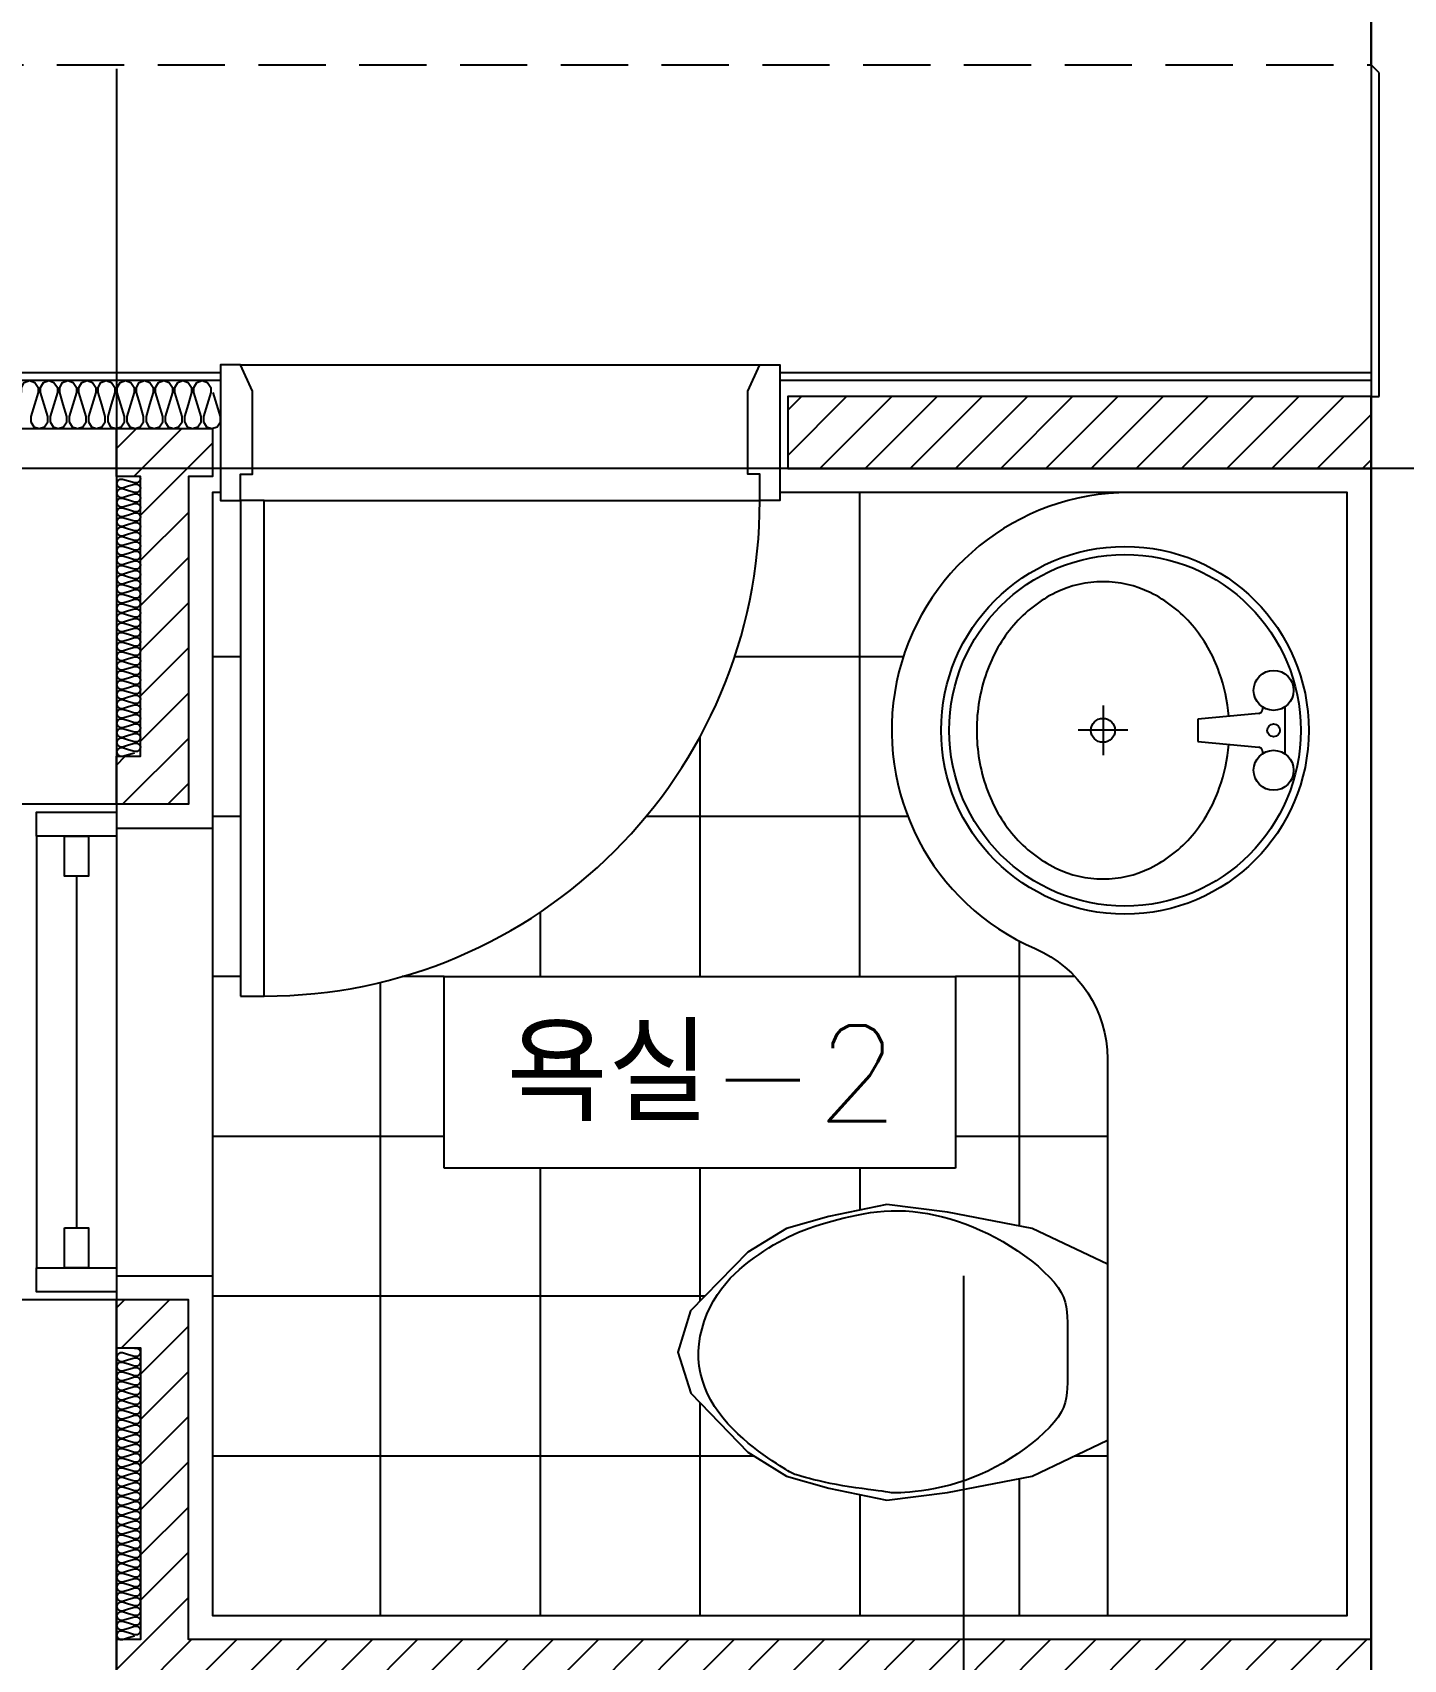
# Model space of a CAD drawing. Extents: x 0 to 40850, y 0 to 28500.
# Drawn here: x 18743 to 20459, y 8407 to 10443 of the extents above; entities that cross this region are included whole.
import ezdxf
from ezdxf.enums import TextEntityAlignment as Align

# ---------------------------------------------------------------- set-up
doc = ezdxf.new("R2010")
doc.units = 0
doc.header["$LTSCALE"] = 60
doc.header["$MEASUREMENT"] = 0
doc.linetypes.add('CEN', pattern=[62, 60, -1, 0, -1])
doc.linetypes.add('HIDDEN', pattern=[2.1, 0.7, -0.7, 0.7])
for name, color, linetype in [('2', 2, 'CONTINUOUS'), ('3', 3, 'CONTINUOUS'), ('4', 4, 'CONTINUOUS'), ('6', 6, 'CONTINUOUS'), ('7', 7, 'CONTINUOUS'), ('9', 9, 'CONTINUOUS'), ('CEN', 1, 'CEN'), ('INSUL', 9, 'CONTINUOUS'), ('WINDOW', 4, 'CONTINUOUS')]:
    doc.layers.add(name, color=color, linetype=linetype)
doc.styles.add('GHS', font='ROMANS', dxfattribs={"bigfont": 'GHS'})
pattern_1 = [(45, (-69770.193, -30669.865), (-28.284271, 28.284271), [])]

msp = doc.modelspace()

# ---------------------------------------------------------------- hatches: boundary and pattern name
at = {"layer": '9'}
h = msp.add_hatch(dxfattribs=at)
h.set_pattern_fill('ANSI31', color=256, scale=40, style=0)
h.set_pattern_definition(pattern_1)
h.paths.add_polyline_path([(20418.3, 9987), (19688.3, 9987), (19688.3, 9897), (20418.3, 9897)])
h = msp.add_hatch(dxfattribs=at)
h.set_pattern_fill('ANSI31', color=256, scale=40, style=0)
h.set_pattern_definition(pattern_1)
h.paths.add_polyline_path([(18848.3, 9537), (18878.3, 9537), (18878.3, 9887), (18848.3, 9887), (18848.3, 9947), (18968.3, 9947), (18968.3, 9887), (18938.3, 9887), (18938.3, 9477), (18848.3, 9477)])
h = msp.add_hatch(dxfattribs=at)
h.set_pattern_fill('ANSI31', color=256, scale=40, style=0)
h.set_pattern_definition(pattern_1)
h.paths.add_polyline_path([(20418.3, 8432), (18938.3, 8432), (18938.3, 8857), (18848.3, 8857), (18848.3, 8797), (18878.3, 8797), (18878.3, 8432), (18848.3, 8432), (18848.3, 8342), (19863.3, 8342), (19863.3, 7997), (19953.3, 7997), (19953.3, 8342), (20418.3, 8342)])

# ---------------------------------------------------------------- linework, layer by layer
at = {"layer": '2'}
for p, q in [((20418.3, 10402), (20418.3, 9987)), ((18978.3, 10017), (18608.3, 10017)), ((20418.3, 10017), (19678.3, 10017)), ((18978.3, 10007), (18608.3, 10007)), ((20418.3, 10007), (19678.3, 10007)), ((18848.3, 9447), (18968.3, 9447)), ((19258.3, 9261.5), (19898.3, 9261.5)), ((19258.3, 9021.5), (19258.3, 9261.5)), ((19898.3, 9261.5), (19898.3, 9021.5)), ((19898.3, 9021.5), (19258.3, 9021.5)), ((18848.3, 8887), (18968.3, 8887))]:
    msp.add_line(p, q, dxfattribs=at)
msp.add_lwpolyline([(18978.3, 9867), (18968.3, 9867), (18968.3, 9867), (18968.3, 8462), (20388.3, 8462), (20388.3, 9867), (19678.3, 9867)], dxfattribs=at)
at = {"layer": '4', "color": 4, "linetype": 'CONTINUOUS'}
for p, q in [((19003.3, 10027), (19653.3, 10027)), ((19033.3, 9857), (19653.3, 9857))]:
    msp.add_line(p, q, dxfattribs=at)
at = {"layer": '4', "color": 4}
for p, q in [((20082.8, 9600.5), (20082.8, 9538.5)), ((20277.7, 9590.7), (20201.2, 9583.5)), ((20282.2, 9598.8), (20282.2, 9595.7)), ((20310.2, 9598.8), (20310.2, 9540.2)), ((20051.7, 9570.1), (20113.7, 9570.1)), ((20201.2, 9583.5), (20201.2, 9555.5)), ((20201.2, 9555.5), (20277.7, 9548.3)), ((20282.2, 9543.3), (20282.2, 9540.2)), ((20088.3, 8901.4), (20088.3, 8681.4))]:
    msp.add_line(p, q, dxfattribs=at)
at = {"layer": '4', "color": 4, "linetype": 'CONTINUOUS'}
for points in [[(19003.3, 9857), (19003.3, 9890), (19018.3, 9890), (19018.3, 9994), (19003.3, 10027), (18978.3, 10027), (18978.3, 9857)], [(19653.3, 9857), (19653.3, 9890), (19638.3, 9890), (19638.3, 9994), (19653.3, 10027), (19678.3, 10027), (19678.3, 9857)], [(19003.3, 9237), (19033.3, 9237), (19033.3, 9857), (19003.3, 9857)], [(18783.3, 9437), (18813.3, 9437), (18813.3, 9387), (18783.3, 9387)]]:
    msp.add_lwpolyline(points, close=True, dxfattribs=at)
at = {"layer": '4', "color": 4}
msp.add_lwpolyline([(20388.3, 9867), (20115.8, 9867, 0.814354), (19997.8, 9296.4, -0.299212), (20088.3, 9158.7), (20088.3, 8901.4), (19994, 8946.4), (19888, 8966.8), (19812.2, 8976.4), (19739.5, 8961.4), (19686.6, 8946.4), (19638.5, 8916.4), (19566.6, 8843.2), (19550.6, 8791.4), (19566.8, 8740.2), (19638.5, 8666.4), (19686.6, 8636.4), (19739.5, 8621.4), (19812.2, 8606.4), (19888, 8616), (19994, 8636.4), (20088.3, 8681.4), (20088.3, 8462), (20388.3, 8462)], format="xyb", close=True, dxfattribs=at)
msp.add_lwpolyline([(20240, 9587.2, 0.064435), (20228.3, 9642, 0.091719), (20194.4, 9701, 0.103599), (20141.8, 9741.9, 0.113912), (20082.7, 9755.5, 0.113912), (20023.6, 9741.9, 0.103599), (19971, 9701, 0.091719), (19937.1, 9642, 0.084785), (19924.7, 9569.5, 0.084785), (19937.1, 9497, 0.091719), (19971, 9438, 0.103599), (20023.6, 9397.2, 0.113912), (20082.7, 9383.5, 0.113912), (20141.8, 9397.2, 0.103599), (20194.4, 9438, 0.091719), (20228.3, 9497, 0.064435), (20240, 9551.8)], format="xyb", dxfattribs=at)
at = {"layer": '4', "color": 4, "linetype": 'CONTINUOUS'}
msp.add_lwpolyline([(18748.3, 9437), (18748.3, 9467), (18848.3, 9467), (18848.3, 9437), (18798.3, 9437), (18798.3, 9437), (18748.3, 9437)], dxfattribs=at)
at = {"layer": '4', "color": 4}
msp.add_lwpolyline([(20026.5, 8710.2), (20021.6, 8703.8), (20015.6, 8697.1), (20008.9, 8690.4), (20001.4, 8683.7), (19993.3, 8677.1), (19984.7, 8670.6), (19975.8, 8664.3), (19966.6, 8658.4), (19957.4, 8652.8), (19948, 8647.6), (19938.6, 8642.8), (19929.2, 8638.5), (19919.7, 8634.5), (19910.2, 8630.9), (19900.8, 8627.8), (19891.4, 8625.1), (19882, 8622.8), (19872.9, 8620.9), (19864, 8619.3), (19855.7, 8618.1), (19847.9, 8617.1), (19841, 8616.4), (19834.9, 8615.9), (19829.8, 8615.5), (19825.9, 8615.3), (19822.8, 8615.3), (19820.4, 8615.4), (19818.2, 8615.5), (19816, 8615.8), (19813.6, 8616.3), (19810.5, 8616.8), (19806.6, 8617.4), (19801.5, 8618.1), (19795.5, 8618.9), (19788.7, 8619.8), (19781.2, 8620.8), (19773.4, 8621.9), (19765.3, 8623.1), (19757.1, 8624.4), (19749.1, 8625.8), (19741.5, 8627.3), (19734.2, 8628.8), (19727.4, 8630.4), (19721.1, 8631.9), (19715.4, 8633.4), (19710.3, 8634.8), (19705.9, 8636), (19702.3, 8637.1), (19699.4, 8637.9), (19697.1, 8638.6), (19695.3, 8639.3), (19693.7, 8640), (19692.2, 8640.8), (19690.4, 8641.8), (19688.4, 8643), (19685.8, 8644.7), (19682.5, 8646.7), (19678.5, 8649.2), (19674, 8652.1), (19668.9, 8655.4), (19663.5, 8659.2), (19657.6, 8663.3), (19651.5, 8667.8), (19645.2, 8672.6), (19638.8, 8677.8), (19632.3, 8683.3), (19625.9, 8689.2), (19619.6, 8695.4), (19613.4, 8702), (19607.5, 8708.8), (19601.9, 8716), (19596.8, 8723.5), (19592.1, 8731.3), (19588, 8739.4), (19584.4, 8747.8), (19581.5, 8756.4), (19579.2, 8765.2), (19577.6, 8774.1), (19576.7, 8783.3), (19576.6, 8792.6), (19577.4, 8801.9), (19578.8, 8811.4), (19581, 8820.7), (19583.8, 8829.9), (19587.2, 8838.9), (19591.1, 8847.6), (19595.5, 8855.9), (19600.2, 8863.7), (19605.3, 8870.9), (19610.7, 8877.6), (19616.2, 8883.9), (19622, 8889.7), (19628, 8895.1), (19634, 8900.2), (19640.1, 8905), (19646.2, 8909.5), (19652.3, 8913.8), (19658.4, 8918), (19664.5, 8921.9), (19670.6, 8925.7), (19676.7, 8929.3), (19682.9, 8932.6), (19689.1, 8935.8), (19695.5, 8938.8), (19701.9, 8941.6), (19708.5, 8944.2), (19715.2, 8946.7), (19722, 8949.1), (19729, 8951.3), (19736.1, 8953.5), (19743.5, 8955.5), (19751, 8957.5), (19758.8, 8959.5), (19766.7, 8961.4), (19774.9, 8963.1), (19783.2, 8964.7), (19791.6, 8966.1), (19800.2, 8967.2), (19808.9, 8968), (19817.8, 8968.4), (19826.7, 8968.5), (19835.8, 8968.2), (19844.9, 8967.5), (19854, 8966.4), (19863.3, 8964.9), (19872.6, 8963), (19882, 8960.8), (19891.4, 8958.3), (19900.8, 8955.3), (19910.3, 8952), (19919.8, 8948.4), (19929.2, 8944.3), (19938.7, 8939.9), (19948.1, 8935.1), (19957.4, 8929.9), (19966.6, 8924.3), (19975.8, 8918.4), (19984.7, 8912.1), (19993.3, 8905.6), (20001.4, 8899), (20008.9, 8892.2), (20015.6, 8885.5), (20021.6, 8878.9), (20026.5, 8872.4), (20030.4, 8866.2), (20033.3, 8860.1), (20035.4, 8854.1), (20036.8, 8848.1), (20037.6, 8842), (20038.1, 8835.7), (20038.2, 8829.1), (20038.3, 8822.1), (20038.3, 8814.8), (20038.3, 8807.1), (20038.3, 8799.1), (20038.3, 8791.1), (20038.3, 8783), (20038.3, 8775.1), (20038.3, 8767.4), (20038.3, 8760.1), (20038.2, 8753.2), (20038.1, 8746.6), (20037.6, 8740.4), (20036.8, 8734.3), (20035.4, 8728.4), (20033.3, 8722.4), (20030.4, 8716.4)], close=True, dxfattribs=at)
for centre, radius in [((20110.2, 9569.5), 230), ((20110.2, 9569.5), 220), ((20296.2, 9619.5), 25), ((20082.7, 9569.5), 15), ((20296.2, 9569.5), 8), ((20296.2, 9519.5), 25)]:
    msp.add_circle(centre, radius, dxfattribs=at)
at = {"layer": '4', "color": 4, "linetype": 'CONTINUOUS'}
msp.add_arc((19033.3, 9857), 620, 270, 0, dxfattribs=at)
at = {"layer": '4', "color": 4}
for centre, start, end in [((20277.2, 9595.7), 275.3909, 0), ((20277.2, 9543.3), 0, 84.6091)]:
    msp.add_arc(centre, 5, start, end, dxfattribs=at)
at = {"layer": '6'}
for points in [[(20418.3, 9987), (19688.3, 9987), (19688.3, 9897), (20418.3, 9897)], [(18848.3, 9537), (18878.3, 9537), (18878.3, 9887), (18848.3, 9887), (18848.3, 9947), (18968.3, 9947), (18968.3, 9887), (18938.3, 9887), (18938.3, 9477), (18848.3, 9477)], [(20418.3, 8432), (18938.3, 8432), (18938.3, 8857), (18848.3, 8857), (18848.3, 8797), (18878.3, 8797), (18878.3, 8432), (18848.3, 8432), (18848.3, 8342), (19863.3, 8342), (19863.3, 7997), (19953.3, 7997), (19953.3, 8342), (20418.3, 8342)]]:
    msp.add_lwpolyline(points, close=True, dxfattribs=at)
at = {"layer": '7'}
for p, q in [((20428.3, 10392), (20418.3, 10402)), ((20428.3, 9987), (20428.3, 10392)), ((20418.3, 9987), (20428.3, 9987))]:
    msp.add_line(p, q, dxfattribs=at)
for points in [[(20418.3, 13637), (20418.3, 10402), (20418.3, 13637)], [(20418.3, 7997), (20418.3, 9987), (20418.3, 7997)], [(18848.3, 7997), (18848.3, 8857), (18668.3, 8857), (18668.3, 7817)]]:
    msp.add_lwpolyline(points, dxfattribs=at)
msp.add_lwpolyline([(18848.3, 9947), (18848.3, 9477), (18668.3, 9477), (18668.3, 9767), (18618.3, 9767), (18618.3, 9947)], close=True, dxfattribs=at)
at = {"layer": '9', "linetype": 'HIDDEN'}
msp.add_line((16798.3, 10402), (20418.3, 10402), dxfattribs=at)
at = {"layer": '9'}
for p, q in [((19778.3, 9261.5), (19778.3, 9867)), ((19003.3, 9661.5), (18968.3, 9661.5)), ((19832.8, 9661.5), (19621.6, 9661.5)), ((19578.3, 9561.4), (19578.3, 9261.5)), ((19003.3, 9461.5), (18968.3, 9461.5)), ((19838.6, 9461.5), (19510.7, 9461.5)), ((19378.3, 9341.9), (19378.3, 9261.5)), ((19978.3, 8949.5), (19978.3, 9305.7)), ((19003.3, 9261.5), (18968.3, 9261.5)), ((19178.3, 9254.2), (19178.3, 8462)), ((19258.3, 9261.5), (19205.8, 9261.5)), ((20047.5, 9261.5), (19898.3, 9261.5)), ((19258.3, 9061.5), (18968.3, 9061.5)), ((20088.3, 9061.5), (19898.3, 9061.5)), ((19378.3, 9021.5), (19378.3, 8462)), ((19578.3, 9021.5), (19578.3, 8855.1)), ((19778.3, 9021.5), (19778.3, 8969.4)), ((19584.6, 8861.5), (18968.3, 8861.5)), ((19578.3, 8728.4), (19578.3, 8462)), ((19646.4, 8661.5), (18968.3, 8661.5)), ((20088.3, 8661.5), (20046.5, 8661.5)), ((19978.3, 8462), (19978.3, 8633.4)), ((19778.3, 8613.4), (19778.3, 8462))]:
    msp.add_line(p, q, dxfattribs=at)
at = {"layer": 'CEN'}
for p, q in [((18848.3, 10397), (18848.3, 6042)), ((24508.3, 9897), (8868.3, 9897)), ((19908.3, 8887), (19908.3, 7697))]:
    msp.add_line(p, q, dxfattribs=at)
at = {"layer": 'INSUL'}
for points in [[(18729.3, 9992), (18729.3, 9998.6), (18732.9, 10004.6), (18739.5, 10007), (18746.1, 10004.6), (18750.3, 9998.6), (18750.3, 9992), (18745.8, 9977), (18741.3, 9962), (18741.3, 9955.4), (18744.9, 9949.4), (18751.5, 9947), (18758.1, 9949.4), (18762.3, 9955.4), (18762.3, 9962), (18757.8, 9977), (18753.3, 9992)], [(18753.3, 9992), (18753.3, 9998.6), (18756.9, 10004.6), (18763.5, 10007), (18770.1, 10004.6), (18774.3, 9998.6), (18774.3, 9992), (18769.8, 9977), (18765.3, 9962), (18765.3, 9955.4), (18768.9, 9949.4), (18775.5, 9947), (18782.1, 9949.4), (18786.3, 9955.4), (18786.3, 9962), (18781.8, 9977), (18777.3, 9992)], [(18777.3, 9992), (18777.3, 9998.6), (18780.9, 10004.6), (18787.5, 10007), (18794.1, 10004.6), (18798.3, 9998.6), (18798.3, 9992), (18793.8, 9977), (18789.3, 9962), (18789.3, 9955.4), (18792.9, 9949.4), (18799.5, 9947), (18806.1, 9949.4), (18810.3, 9955.4), (18810.3, 9962), (18805.8, 9977), (18801.3, 9992)], [(18801.3, 9992), (18801.3, 9998.6), (18804.9, 10004.6), (18811.5, 10007), (18818.1, 10004.6), (18822.3, 9998.6), (18822.3, 9992), (18817.8, 9977), (18813.3, 9962), (18813.3, 9955.4), (18816.9, 9949.4), (18823.5, 9947), (18830.1, 9949.4), (18834.3, 9955.4), (18834.3, 9962), (18829.8, 9977), (18825.3, 9992)], [(18825.3, 9992), (18825.3, 9998.6), (18828.9, 10004.6), (18835.5, 10007), (18842.1, 10004.6), (18846.3, 9998.6), (18846.3, 9992), (18841.8, 9977), (18837.3, 9962), (18837.3, 9955.4), (18840.9, 9949.4), (18847.5, 9947), (18854.1, 9949.4), (18858.3, 9955.4), (18858.3, 9962), (18853.8, 9977), (18849.3, 9992)], [(18849.3, 9992), (18849.3, 9998.6), (18852.9, 10004.6), (18859.5, 10007), (18866.1, 10004.6), (18870.3, 9998.6), (18870.3, 9992), (18865.8, 9977), (18861.3, 9962), (18861.3, 9955.4), (18864.9, 9949.4), (18871.5, 9947), (18878.1, 9949.4), (18882.3, 9955.4), (18882.3, 9962), (18877.8, 9977), (18873.3, 9992)], [(18873.3, 9992), (18873.3, 9998.6), (18876.9, 10004.6), (18883.5, 10007), (18890.1, 10004.6), (18894.3, 9998.6), (18894.3, 9992), (18889.8, 9977), (18885.3, 9962), (18885.3, 9955.4), (18888.9, 9949.4), (18895.5, 9947), (18902.1, 9949.4), (18906.3, 9955.4), (18906.3, 9962), (18901.8, 9977), (18897.3, 9992)], [(18897.3, 9992), (18897.3, 9998.6), (18900.9, 10004.6), (18907.5, 10007), (18914.1, 10004.6), (18918.3, 9998.6), (18918.3, 9992), (18913.8, 9977), (18909.3, 9962), (18909.3, 9955.4), (18912.9, 9949.4), (18919.5, 9947), (18926.1, 9949.4), (18930.3, 9955.4), (18930.3, 9962), (18925.8, 9977), (18921.3, 9992)], [(18921.3, 9992), (18921.3, 9998.6), (18924.9, 10004.6), (18931.5, 10007), (18938.1, 10004.6), (18942.3, 9998.6), (18942.3, 9992), (18937.8, 9977), (18933.3, 9962), (18933.3, 9955.4), (18936.9, 9949.4), (18943.5, 9947), (18950.1, 9949.4), (18954.3, 9955.4), (18954.3, 9962), (18949.8, 9977), (18945.3, 9992)], [(18945.3, 9992), (18945.3, 9998.6), (18948.9, 10004.6), (18955.5, 10007), (18962.1, 10004.6), (18966.3, 9998.6), (18966.3, 9992), (18961.8, 9977), (18957.3, 9962), (18957.3, 9955.4), (18960.9, 9949.4), (18967.5, 9947), (18974.1, 9949.4), (18978.3, 9955.4), (18978.3, 9962), (18973.8, 9977), (18969.3, 9992)], [(18877.3, 9887), (18878.3, 9884.4), (18877.1, 9881.1), (18874.1, 9879), (18870.8, 9879), (18863.3, 9881.3), (18855.8, 9883.5), (18852.5, 9883.5), (18849.5, 9881.7), (18848.3, 9878.4), (18849.5, 9875.1), (18852.5, 9873), (18855.8, 9873), (18863.3, 9875.3), (18870.8, 9877.5)], [(18870.8, 9877.5), (18874.1, 9877.5), (18877.1, 9875.7), (18878.3, 9872.4), (18877.1, 9869.1), (18874.1, 9867), (18870.8, 9867), (18863.3, 9869.3), (18855.8, 9871.5), (18852.5, 9871.5), (18849.5, 9869.7), (18848.3, 9866.4), (18849.5, 9863.1), (18852.5, 9861), (18855.8, 9861), (18863.3, 9863.3), (18870.8, 9865.5)], [(18870.8, 9865.5), (18874.1, 9865.5), (18877.1, 9863.7), (18878.3, 9860.4), (18877.1, 9857.1), (18874.1, 9855), (18870.8, 9855), (18863.3, 9857.3), (18855.8, 9859.5), (18852.5, 9859.5), (18849.5, 9857.7), (18848.3, 9854.4), (18849.5, 9851.1), (18852.5, 9849), (18855.8, 9849), (18863.3, 9851.3), (18870.8, 9853.5)], [(18870.8, 9853.5), (18874.1, 9853.5), (18877.1, 9851.7), (18878.3, 9848.4), (18877.1, 9845.1), (18874.1, 9843), (18870.8, 9843), (18863.3, 9845.3), (18855.8, 9847.5), (18852.5, 9847.5), (18849.5, 9845.7), (18848.3, 9842.4), (18849.5, 9839.1), (18852.5, 9837), (18855.8, 9837), (18863.3, 9839.3), (18870.8, 9841.5)], [(18870.8, 9841.5), (18874.1, 9841.5), (18877.1, 9839.7), (18878.3, 9836.4), (18877.1, 9833.1), (18874.1, 9831), (18870.8, 9831), (18863.3, 9833.3), (18855.8, 9835.5), (18852.5, 9835.5), (18849.5, 9833.7), (18848.3, 9830.4), (18849.5, 9827.1), (18852.5, 9825), (18855.8, 9825), (18863.3, 9827.3), (18870.8, 9829.5)], [(18870.8, 9829.5), (18874.1, 9829.5), (18877.1, 9827.7), (18878.3, 9824.4), (18877.1, 9821.1), (18874.1, 9819), (18870.8, 9819), (18863.3, 9821.3), (18855.8, 9823.5), (18852.5, 9823.5), (18849.5, 9821.7), (18848.3, 9818.4), (18849.5, 9815.1), (18852.5, 9813), (18855.8, 9813), (18863.3, 9815.3), (18870.8, 9817.5)], [(18870.8, 9817.5), (18874.1, 9817.5), (18877.1, 9815.7), (18878.3, 9812.4), (18877.1, 9809.1), (18874.1, 9807), (18870.8, 9807), (18863.3, 9809.3), (18855.8, 9811.5), (18852.5, 9811.5), (18849.5, 9809.7), (18848.3, 9806.4), (18849.5, 9803.1), (18852.5, 9801), (18855.8, 9801), (18863.3, 9803.3), (18870.8, 9805.5)], [(18870.8, 9805.5), (18874.1, 9805.5), (18877.1, 9803.7), (18878.3, 9800.4), (18877.1, 9797.1), (18874.1, 9795), (18870.8, 9795), (18863.3, 9797.3), (18855.8, 9799.5), (18852.5, 9799.5), (18849.5, 9797.7), (18848.3, 9794.4), (18849.5, 9791.1), (18852.5, 9789), (18855.8, 9789), (18863.3, 9791.3), (18870.8, 9793.5)], [(18870.8, 9793.5), (18874.1, 9793.5), (18877.1, 9791.7), (18878.3, 9788.4), (18877.1, 9785.1), (18874.1, 9783), (18870.8, 9783), (18863.3, 9785.3), (18855.8, 9787.5), (18852.5, 9787.5), (18849.5, 9785.7), (18848.3, 9782.4), (18849.5, 9779.1), (18852.5, 9777), (18855.8, 9777), (18863.3, 9779.3), (18870.8, 9781.5)], [(18870.8, 9781.5), (18874.1, 9781.5), (18877.1, 9779.7), (18878.3, 9776.4), (18877.1, 9773.1), (18874.1, 9771), (18870.8, 9771), (18863.3, 9773.3), (18855.8, 9775.5), (18852.5, 9775.5), (18849.5, 9773.7), (18848.3, 9770.4), (18849.5, 9767.1), (18852.5, 9765), (18855.8, 9765), (18863.3, 9767.3), (18870.8, 9769.5)], [(18870.8, 9769.5), (18874.1, 9769.5), (18877.1, 9767.7), (18878.3, 9764.4), (18877.1, 9761.1), (18874.1, 9759), (18870.8, 9759), (18863.3, 9761.3), (18855.8, 9763.5), (18852.5, 9763.5), (18849.5, 9761.7), (18848.3, 9758.4), (18849.5, 9755.1), (18852.5, 9753), (18855.8, 9753), (18863.3, 9755.3), (18870.8, 9757.5)], [(18870.8, 9757.5), (18874.1, 9757.5), (18877.1, 9755.7), (18878.3, 9752.4), (18877.1, 9749.1), (18874.1, 9747), (18870.8, 9747), (18863.3, 9749.3), (18855.8, 9751.5), (18852.5, 9751.5), (18849.5, 9749.7), (18848.3, 9746.4), (18849.5, 9743.1), (18852.5, 9741), (18855.8, 9741), (18863.3, 9743.3), (18870.8, 9745.5)], [(18870.8, 9745.5), (18874.1, 9745.5), (18877.1, 9743.7), (18878.3, 9740.4), (18877.1, 9737.1), (18874.1, 9735), (18870.8, 9735), (18863.3, 9737.3), (18855.8, 9739.5), (18852.5, 9739.5), (18849.5, 9737.7), (18848.3, 9734.4), (18849.5, 9731.1), (18852.5, 9729), (18855.8, 9729), (18863.3, 9731.3), (18870.8, 9733.5)], [(18870.8, 9733.5), (18874.1, 9733.5), (18877.1, 9731.7), (18878.3, 9728.4), (18877.1, 9725.1), (18874.1, 9723), (18870.8, 9723), (18863.3, 9725.3), (18855.8, 9727.5), (18852.5, 9727.5), (18849.5, 9725.7), (18848.3, 9722.4), (18849.5, 9719.1), (18852.5, 9717), (18855.8, 9717), (18863.3, 9719.3), (18870.8, 9721.5)], [(18870.8, 9721.5), (18874.1, 9721.5), (18877.1, 9719.7), (18878.3, 9716.4), (18877.1, 9713.1), (18874.1, 9711), (18870.8, 9711), (18863.3, 9713.3), (18855.8, 9715.5), (18852.5, 9715.5), (18849.5, 9713.7), (18848.3, 9710.4), (18849.5, 9707.1), (18852.5, 9705), (18855.8, 9705), (18863.3, 9707.3), (18870.8, 9709.5)], [(18870.8, 9709.5), (18874.1, 9709.5), (18877.1, 9707.7), (18878.3, 9704.4), (18877.1, 9701.1), (18874.1, 9699), (18870.8, 9699), (18863.3, 9701.3), (18855.8, 9703.5), (18852.5, 9703.5), (18849.5, 9701.7), (18848.3, 9698.4), (18849.5, 9695.1), (18852.5, 9693), (18855.8, 9693), (18863.3, 9695.3), (18870.8, 9697.5)], [(18870.8, 9697.5), (18874.1, 9697.5), (18877.1, 9695.7), (18878.3, 9692.4), (18877.1, 9689.1), (18874.1, 9687), (18870.8, 9687), (18863.3, 9689.3), (18855.8, 9691.5), (18852.5, 9691.5), (18849.5, 9689.7), (18848.3, 9686.4), (18849.5, 9683.1), (18852.5, 9681), (18855.8, 9681), (18863.3, 9683.3), (18870.8, 9685.5)], [(18870.8, 9685.5), (18874.1, 9685.5), (18877.1, 9683.7), (18878.3, 9680.4), (18877.1, 9677.1), (18874.1, 9675), (18870.8, 9675), (18863.3, 9677.3), (18855.8, 9679.5), (18852.5, 9679.5), (18849.5, 9677.7), (18848.3, 9674.4), (18849.5, 9671.1), (18852.5, 9669), (18855.8, 9669), (18863.3, 9671.3), (18870.8, 9673.5)], [(18870.8, 9673.5), (18874.1, 9673.5), (18877.1, 9671.7), (18878.3, 9668.4), (18877.1, 9665.1), (18874.1, 9663), (18870.8, 9663), (18863.3, 9665.3), (18855.8, 9667.5), (18852.5, 9667.5), (18849.5, 9665.7), (18848.3, 9662.4), (18849.5, 9659.1), (18852.5, 9657), (18855.8, 9657), (18863.3, 9659.3), (18870.8, 9661.5)], [(18870.8, 9661.5), (18874.1, 9661.5), (18877.1, 9659.7), (18878.3, 9656.4), (18877.1, 9653.1), (18874.1, 9651), (18870.8, 9651), (18863.3, 9653.3), (18855.8, 9655.5), (18852.5, 9655.5), (18849.5, 9653.7), (18848.3, 9650.4), (18849.5, 9647.1), (18852.5, 9645), (18855.8, 9645), (18863.3, 9647.3), (18870.8, 9649.5)], [(18870.8, 9649.5), (18874.1, 9649.5), (18877.1, 9647.7), (18878.3, 9644.4), (18877.1, 9641.1), (18874.1, 9639), (18870.8, 9639), (18863.3, 9641.3), (18855.8, 9643.5), (18852.5, 9643.5), (18849.5, 9641.7), (18848.3, 9638.4), (18849.5, 9635.1), (18852.5, 9633), (18855.8, 9633), (18863.3, 9635.3), (18870.8, 9637.5)], [(18870.8, 9637.5), (18874.1, 9637.5), (18877.1, 9635.7), (18878.3, 9632.4), (18877.1, 9629.1), (18874.1, 9627), (18870.8, 9627), (18863.3, 9629.3), (18855.8, 9631.5), (18852.5, 9631.5), (18849.5, 9629.7), (18848.3, 9626.4), (18849.5, 9623.1), (18852.5, 9621), (18855.8, 9621), (18863.3, 9623.3), (18870.8, 9625.5)], [(18870.8, 9625.5), (18874.1, 9625.5), (18877.1, 9623.7), (18878.3, 9620.4), (18877.1, 9617.1), (18874.1, 9615), (18870.8, 9615), (18863.3, 9617.3), (18855.8, 9619.5), (18852.5, 9619.5), (18849.5, 9617.7), (18848.3, 9614.4), (18849.5, 9611.1), (18852.5, 9609), (18855.8, 9609), (18863.3, 9611.3), (18870.8, 9613.5)], [(18870.8, 9613.5), (18874.1, 9613.5), (18877.1, 9611.7), (18878.3, 9608.4), (18877.1, 9605.1), (18874.1, 9603), (18870.8, 9603), (18863.3, 9605.3), (18855.8, 9607.5), (18852.5, 9607.5), (18849.5, 9605.7), (18848.3, 9602.4), (18849.5, 9599.1), (18852.5, 9597), (18855.8, 9597), (18863.3, 9599.3), (18870.8, 9601.5)], [(18870.8, 9601.5), (18874.1, 9601.5), (18877.1, 9599.7), (18878.3, 9596.4), (18877.1, 9593.1), (18874.1, 9591), (18870.8, 9591), (18863.3, 9593.3), (18855.8, 9595.5), (18852.5, 9595.5), (18849.5, 9593.7), (18848.3, 9590.4), (18849.5, 9587.1), (18852.5, 9585), (18855.8, 9585), (18863.3, 9587.3), (18870.8, 9589.5)], [(18870.8, 9589.5), (18874.1, 9589.5), (18877.1, 9587.7), (18878.3, 9584.4), (18877.1, 9581.1), (18874.1, 9579), (18870.8, 9579), (18863.3, 9581.3), (18855.8, 9583.5), (18852.5, 9583.5), (18849.5, 9581.7), (18848.3, 9578.4), (18849.5, 9575.1), (18852.5, 9573), (18855.8, 9573), (18863.3, 9575.3), (18870.8, 9577.5)], [(18870.8, 9577.5), (18874.1, 9577.5), (18877.1, 9575.7), (18878.3, 9572.4), (18877.1, 9569.1), (18874.1, 9567), (18870.8, 9567), (18863.3, 9569.3), (18855.8, 9571.5), (18852.5, 9571.5), (18849.5, 9569.7), (18848.3, 9566.4), (18849.5, 9563.1), (18852.5, 9561), (18855.8, 9561), (18863.3, 9563.3), (18870.8, 9565.5)], [(18870.8, 9565.5), (18874.1, 9565.5), (18877.1, 9563.7), (18878.3, 9560.4), (18877.1, 9557.1), (18874.1, 9555), (18870.8, 9555), (18863.3, 9557.3), (18855.8, 9559.5), (18852.5, 9559.5), (18849.5, 9557.7), (18848.3, 9554.4), (18849.5, 9551.1), (18852.5, 9549), (18855.8, 9549), (18863.3, 9551.3), (18870.8, 9553.5)], [(18870.8, 9553.5), (18874.1, 9553.5), (18877.1, 9551.7), (18878.3, 9548.4), (18877.1, 9545.1), (18874.1, 9543), (18870.8, 9543), (18863.3, 9545.3), (18855.8, 9547.5), (18852.5, 9547.5), (18849.5, 9545.7), (18848.3, 9542.4), (18849.5, 9539.1), (18852.5, 9537), (18855.8, 9537), (18863.3, 9539.3), (18870.8, 9541.5)], [(18870.8, 8796.5), (18874.1, 8796.5), (18877.1, 8794.7), (18878.3, 8791.4), (18877.1, 8788.1), (18874.1, 8786), (18870.8, 8786), (18863.3, 8788.3), (18855.8, 8790.5), (18852.5, 8790.5), (18849.5, 8788.7), (18848.3, 8785.4), (18849.5, 8782.1), (18852.5, 8780), (18855.8, 8780), (18863.3, 8782.3), (18870.8, 8784.5)], [(18870.8, 8784.5), (18874.1, 8784.5), (18877.1, 8782.7), (18878.3, 8779.4), (18877.1, 8776.1), (18874.1, 8774), (18870.8, 8774), (18863.3, 8776.3), (18855.8, 8778.5), (18852.5, 8778.5), (18849.5, 8776.7), (18848.3, 8773.4), (18849.5, 8770.1), (18852.5, 8768), (18855.8, 8768), (18863.3, 8770.3), (18870.8, 8772.5)], [(18870.8, 8772.5), (18874.1, 8772.5), (18877.1, 8770.7), (18878.3, 8767.4), (18877.1, 8764.1), (18874.1, 8762), (18870.8, 8762), (18863.3, 8764.3), (18855.8, 8766.5), (18852.5, 8766.5), (18849.5, 8764.7), (18848.3, 8761.4), (18849.5, 8758.1), (18852.5, 8756), (18855.8, 8756), (18863.3, 8758.3), (18870.8, 8760.5)], [(18870.8, 8760.5), (18874.1, 8760.5), (18877.1, 8758.7), (18878.3, 8755.4), (18877.1, 8752.1), (18874.1, 8750), (18870.8, 8750), (18863.3, 8752.3), (18855.8, 8754.5), (18852.5, 8754.5), (18849.5, 8752.7), (18848.3, 8749.4), (18849.5, 8746.1), (18852.5, 8744), (18855.8, 8744), (18863.3, 8746.3), (18870.8, 8748.5)], [(18870.8, 8748.5), (18874.1, 8748.5), (18877.1, 8746.7), (18878.3, 8743.4), (18877.1, 8740.1), (18874.1, 8738), (18870.8, 8738), (18863.3, 8740.3), (18855.8, 8742.5), (18852.5, 8742.5), (18849.5, 8740.7), (18848.3, 8737.4), (18849.5, 8734.1), (18852.5, 8732), (18855.8, 8732), (18863.3, 8734.3), (18870.8, 8736.5)], [(18870.8, 8736.5), (18874.1, 8736.5), (18877.1, 8734.7), (18878.3, 8731.4), (18877.1, 8728.1), (18874.1, 8726), (18870.8, 8726), (18863.3, 8728.3), (18855.8, 8730.5), (18852.5, 8730.5), (18849.5, 8728.7), (18848.3, 8725.4), (18849.5, 8722.1), (18852.5, 8720), (18855.8, 8720), (18863.3, 8722.3), (18870.8, 8724.5)], [(18870.8, 8724.5), (18874.1, 8724.5), (18877.1, 8722.7), (18878.3, 8719.4), (18877.1, 8716.1), (18874.1, 8714), (18870.8, 8714), (18863.3, 8716.3), (18855.8, 8718.5), (18852.5, 8718.5), (18849.5, 8716.7), (18848.3, 8713.4), (18849.5, 8710.1), (18852.5, 8708), (18855.8, 8708), (18863.3, 8710.3), (18870.8, 8712.5)], [(18870.8, 8712.5), (18874.1, 8712.5), (18877.1, 8710.7), (18878.3, 8707.4), (18877.1, 8704.1), (18874.1, 8702), (18870.8, 8702), (18863.3, 8704.3), (18855.8, 8706.5), (18852.5, 8706.5), (18849.5, 8704.7), (18848.3, 8701.4), (18849.5, 8698.1), (18852.5, 8696), (18855.8, 8696), (18863.3, 8698.3), (18870.8, 8700.5)], [(18870.8, 8700.5), (18874.1, 8700.5), (18877.1, 8698.7), (18878.3, 8695.4), (18877.1, 8692.1), (18874.1, 8690), (18870.8, 8690), (18863.3, 8692.3), (18855.8, 8694.5), (18852.5, 8694.5), (18849.5, 8692.7), (18848.3, 8689.4), (18849.5, 8686.1), (18852.5, 8684), (18855.8, 8684), (18863.3, 8686.3), (18870.8, 8688.5)], [(18870.8, 8688.5), (18874.1, 8688.5), (18877.1, 8686.7), (18878.3, 8683.4), (18877.1, 8680.1), (18874.1, 8678), (18870.8, 8678), (18863.3, 8680.3), (18855.8, 8682.5), (18852.5, 8682.5), (18849.5, 8680.7), (18848.3, 8677.4), (18849.5, 8674.1), (18852.5, 8672), (18855.8, 8672), (18863.3, 8674.3), (18870.8, 8676.5)], [(18870.8, 8676.5), (18874.1, 8676.5), (18877.1, 8674.7), (18878.3, 8671.4), (18877.1, 8668.1), (18874.1, 8666), (18870.8, 8666), (18863.3, 8668.3), (18855.8, 8670.5), (18852.5, 8670.5), (18849.5, 8668.7), (18848.3, 8665.4), (18849.5, 8662.1), (18852.5, 8660), (18855.8, 8660), (18863.3, 8662.3), (18870.8, 8664.5)], [(18870.8, 8664.5), (18874.1, 8664.5), (18877.1, 8662.7), (18878.3, 8659.4), (18877.1, 8656.1), (18874.1, 8654), (18870.8, 8654), (18863.3, 8656.3), (18855.8, 8658.5), (18852.5, 8658.5), (18849.5, 8656.7), (18848.3, 8653.4), (18849.5, 8650.1), (18852.5, 8648), (18855.8, 8648), (18863.3, 8650.3), (18870.8, 8652.5)], [(18870.8, 8652.5), (18874.1, 8652.5), (18877.1, 8650.7), (18878.3, 8647.4), (18877.1, 8644.1), (18874.1, 8642), (18870.8, 8642), (18863.3, 8644.3), (18855.8, 8646.5), (18852.5, 8646.5), (18849.5, 8644.7), (18848.3, 8641.4), (18849.5, 8638.1), (18852.5, 8636), (18855.8, 8636), (18863.3, 8638.3), (18870.8, 8640.5)], [(18870.8, 8640.5), (18874.1, 8640.5), (18877.1, 8638.7), (18878.3, 8635.4), (18877.1, 8632.1), (18874.1, 8630), (18870.8, 8630), (18863.3, 8632.3), (18855.8, 8634.5), (18852.5, 8634.5), (18849.5, 8632.7), (18848.3, 8629.4), (18849.5, 8626.1), (18852.5, 8624), (18855.8, 8624), (18863.3, 8626.3), (18870.8, 8628.5)], [(18870.8, 8628.5), (18874.1, 8628.5), (18877.1, 8626.7), (18878.3, 8623.4), (18877.1, 8620.1), (18874.1, 8618), (18870.8, 8618), (18863.3, 8620.3), (18855.8, 8622.5), (18852.5, 8622.5), (18849.5, 8620.7), (18848.3, 8617.4), (18849.5, 8614.1), (18852.5, 8612), (18855.8, 8612), (18863.3, 8614.3), (18870.8, 8616.5)], [(18870.8, 8616.5), (18874.1, 8616.5), (18877.1, 8614.7), (18878.3, 8611.4), (18877.1, 8608.1), (18874.1, 8606), (18870.8, 8606), (18863.3, 8608.3), (18855.8, 8610.5), (18852.5, 8610.5), (18849.5, 8608.7), (18848.3, 8605.4), (18849.5, 8602.1), (18852.5, 8600), (18855.8, 8600), (18863.3, 8602.3), (18870.8, 8604.5)], [(18870.8, 8604.5), (18874.1, 8604.5), (18877.1, 8602.7), (18878.3, 8599.4), (18877.1, 8596.1), (18874.1, 8594), (18870.8, 8594), (18863.3, 8596.3), (18855.8, 8598.5), (18852.5, 8598.5), (18849.5, 8596.7), (18848.3, 8593.4), (18849.5, 8590.1), (18852.5, 8588), (18855.8, 8588), (18863.3, 8590.3), (18870.8, 8592.5)], [(18870.8, 8592.5), (18874.1, 8592.5), (18877.1, 8590.7), (18878.3, 8587.4), (18877.1, 8584.1), (18874.1, 8582), (18870.8, 8582), (18863.3, 8584.3), (18855.8, 8586.5), (18852.5, 8586.5), (18849.5, 8584.7), (18848.3, 8581.4), (18849.5, 8578.1), (18852.5, 8576), (18855.8, 8576), (18863.3, 8578.3), (18870.8, 8580.5)], [(18870.8, 8580.5), (18874.1, 8580.5), (18877.1, 8578.7), (18878.3, 8575.4), (18877.1, 8572.1), (18874.1, 8570), (18870.8, 8570), (18863.3, 8572.3), (18855.8, 8574.5), (18852.5, 8574.5), (18849.5, 8572.7), (18848.3, 8569.4), (18849.5, 8566.1), (18852.5, 8564), (18855.8, 8564), (18863.3, 8566.3), (18870.8, 8568.5)], [(18870.8, 8568.5), (18874.1, 8568.5), (18877.1, 8566.7), (18878.3, 8563.4), (18877.1, 8560.1), (18874.1, 8558), (18870.8, 8558), (18863.3, 8560.3), (18855.8, 8562.5), (18852.5, 8562.5), (18849.5, 8560.7), (18848.3, 8557.4), (18849.5, 8554.1), (18852.5, 8552), (18855.8, 8552), (18863.3, 8554.3), (18870.8, 8556.5)], [(18870.8, 8556.5), (18874.1, 8556.5), (18877.1, 8554.7), (18878.3, 8551.4), (18877.1, 8548.1), (18874.1, 8546), (18870.8, 8546), (18863.3, 8548.3), (18855.8, 8550.5), (18852.5, 8550.5), (18849.5, 8548.7), (18848.3, 8545.4), (18849.5, 8542.1), (18852.5, 8540), (18855.8, 8540), (18863.3, 8542.3), (18870.8, 8544.5)], [(18870.8, 8544.5), (18874.1, 8544.5), (18877.1, 8542.7), (18878.3, 8539.4), (18877.1, 8536.1), (18874.1, 8534), (18870.8, 8534), (18863.3, 8536.3), (18855.8, 8538.5), (18852.5, 8538.5), (18849.5, 8536.7), (18848.3, 8533.4), (18849.5, 8530.1), (18852.5, 8528), (18855.8, 8528), (18863.3, 8530.3), (18870.8, 8532.5)], [(18870.8, 8532.5), (18874.1, 8532.5), (18877.1, 8530.7), (18878.3, 8527.4), (18877.1, 8524.1), (18874.1, 8522), (18870.8, 8522), (18863.3, 8524.3), (18855.8, 8526.5), (18852.5, 8526.5), (18849.5, 8524.7), (18848.3, 8521.4), (18849.5, 8518.1), (18852.5, 8516), (18855.8, 8516), (18863.3, 8518.3), (18870.8, 8520.5)], [(18870.8, 8520.5), (18874.1, 8520.5), (18877.1, 8518.7), (18878.3, 8515.4), (18877.1, 8512.1), (18874.1, 8510), (18870.8, 8510), (18863.3, 8512.3), (18855.8, 8514.5), (18852.5, 8514.5), (18849.5, 8512.7), (18848.3, 8509.4), (18849.5, 8506.1), (18852.5, 8504), (18855.8, 8504), (18863.3, 8506.3), (18870.8, 8508.5)], [(18870.8, 8508.5), (18874.1, 8508.5), (18877.1, 8506.7), (18878.3, 8503.4), (18877.1, 8500.1), (18874.1, 8498), (18870.8, 8498), (18863.3, 8500.3), (18855.8, 8502.5), (18852.5, 8502.5), (18849.5, 8500.7), (18848.3, 8497.4), (18849.5, 8494.1), (18852.5, 8492), (18855.8, 8492), (18863.3, 8494.3), (18870.8, 8496.5)], [(18870.8, 8496.5), (18874.1, 8496.5), (18877.1, 8494.7), (18878.3, 8491.4), (18877.1, 8488.1), (18874.1, 8486), (18870.8, 8486), (18863.3, 8488.3), (18855.8, 8490.5), (18852.5, 8490.5), (18849.5, 8488.7), (18848.3, 8485.4), (18849.5, 8482.1), (18852.5, 8480), (18855.8, 8480), (18863.3, 8482.3), (18870.8, 8484.5)], [(18870.8, 8484.5), (18874.1, 8484.5), (18877.1, 8482.7), (18878.3, 8479.4), (18877.1, 8476.1), (18874.1, 8474), (18870.8, 8474), (18863.3, 8476.3), (18855.8, 8478.5), (18852.5, 8478.5), (18849.5, 8476.7), (18848.3, 8473.4), (18849.5, 8470.1), (18852.5, 8468), (18855.8, 8468), (18863.3, 8470.3), (18870.8, 8472.5)], [(18870.8, 8472.5), (18874.1, 8472.5), (18877.1, 8470.7), (18878.3, 8467.4), (18877.1, 8464.1), (18874.1, 8462), (18870.8, 8462), (18863.3, 8464.3), (18855.8, 8466.5), (18852.5, 8466.5), (18849.5, 8464.7), (18848.3, 8461.4), (18849.5, 8458.1), (18852.5, 8456), (18855.8, 8456), (18863.3, 8458.3), (18870.8, 8460.5)], [(18870.8, 8460.5), (18874.1, 8460.5), (18877.1, 8458.7), (18878.3, 8455.4), (18877.1, 8452.1), (18874.1, 8450), (18870.8, 8450), (18863.3, 8452.3), (18855.8, 8454.5), (18852.5, 8454.5), (18849.5, 8452.7), (18848.3, 8449.4), (18849.5, 8446.1), (18852.5, 8444), (18855.8, 8444), (18863.3, 8446.3), (18870.8, 8448.5)], [(18870.8, 8448.5), (18874.1, 8448.5), (18877.1, 8446.7), (18878.3, 8443.4), (18877.1, 8440.1), (18874.1, 8438), (18870.8, 8438), (18863.3, 8440.3), (18855.8, 8442.5), (18852.5, 8442.5), (18849.5, 8440.7), (18848.3, 8437.4), (18849.5, 8434.1), (18852.5, 8432), (18855.8, 8432), (18863.3, 8434.3), (18870.8, 8436.5)]]:
    msp.add_lwpolyline(points, dxfattribs=at)
at = {"layer": 'WINDOW', "color": 9, "linetype": 'CONTINUOUS'}
for p, q in [((18748.3, 9437), (18748.3, 8897)), ((18848.3, 9437), (18848.3, 8897))]:
    msp.add_line(p, q, dxfattribs=at)
at = {"layer": 'WINDOW', "color": 4, "linetype": 'CONTINUOUS'}
msp.add_line((18798.3, 9387), (18798.3, 8947), dxfattribs=at)
msp.add_lwpolyline([(18783.3, 8947), (18813.3, 8947), (18813.3, 8897), (18783.3, 8897)], close=True, dxfattribs=at)
msp.add_lwpolyline([(18848.3, 8897), (18848.3, 8867), (18748.3, 8867), (18748.3, 8897), (18798.3, 8897), (18798.3, 8897), (18848.3, 8897)], dxfattribs=at)

# ---------------------------------------------------------------- texts
at = {"layer": '3', "style": 'GHS'}
msp.add_text('욕실-2', height=120, dxfattribs=at).set_placement((19581.6, 9145.7), align=Align.MIDDLE)

doc.saveas('drawing.dxf')
